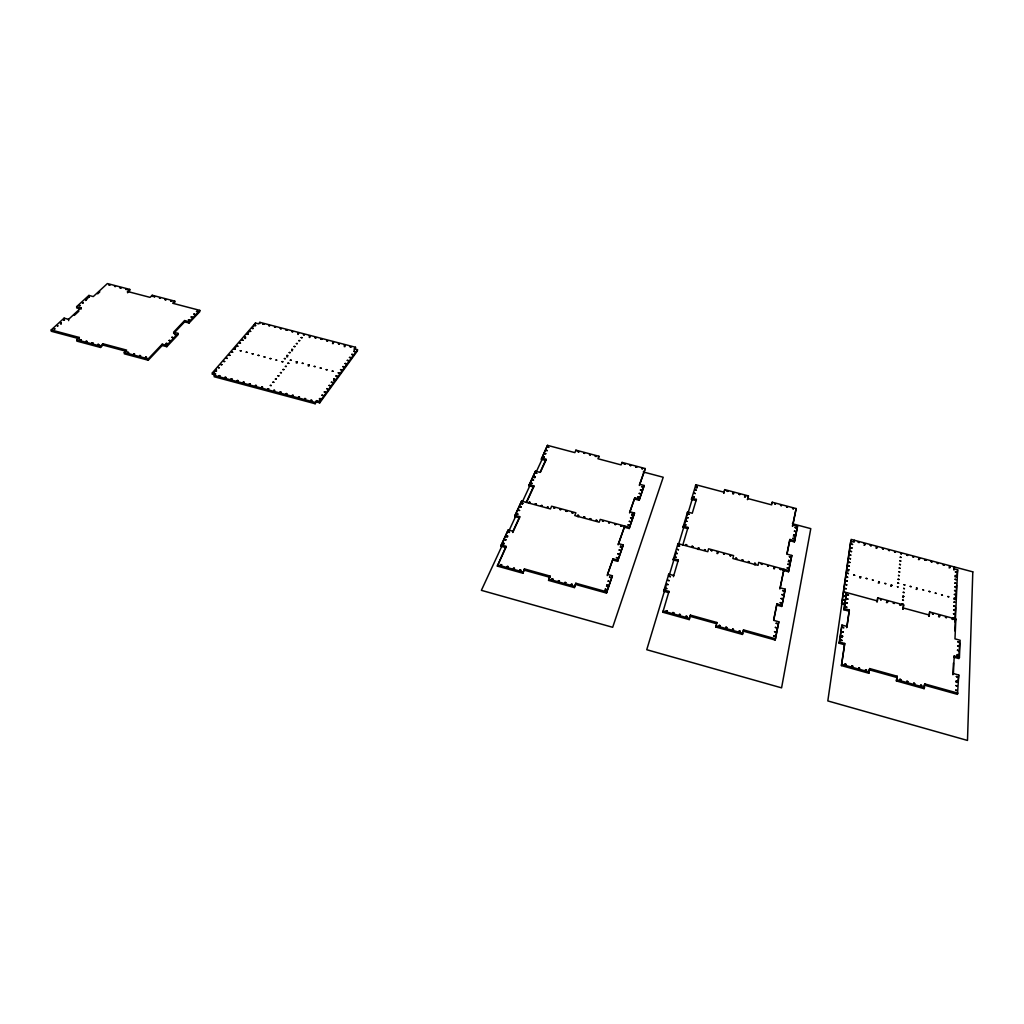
<?xml version="1.0" encoding="UTF-8"?>
<svg xmlns="http://www.w3.org/2000/svg" width="1024" height="1024" viewBox="0 0 1024 1024"><rect width="100%" height="100%" fill="white"/><g stroke="black" fill="none" stroke-linecap="round" stroke-linejoin="round"><path stroke-width="1.5" d="M173.568 333.504L184.627 321.843L189.082 323.008L189.094 321.728L199.808 310.362L172.685 303.27L174.784 301.133L152.218 295.245L150.054 297.37L127.539 291.494L127.578 292.762L129.779 290.662L129.754 289.395L107.392 283.558L93.261 296.576L88.896 295.424L76.659 306.624L76.723 307.93L79.68 308.698M199.808 310.362L199.808 311.629L189.082 323.008M215.59 375.014L212.365 374.144L212.378 372.838L255.462 323.046L258.534 323.853L259.853 322.33L355.507 347.264L355.405 348.531M212.378 372.838L215.616 373.696L214.118 376.717L315.149 403.738L316.531 400.653L319.834 401.536L357.491 349.67L354.355 348.851L354.253 350.118M255.462 323.046L253.376 326.694M259.802 323.597L259.853 322.33M957.978 682.266L958.733 675.021L953.421 673.549L954.202 655.949L959.437 657.395L958.938 658.573L953.715 657.139L954.202 655.949M959.002 657.024L959.578 642.995M957.99 693.184L924.826 683.93L924.339 685.133L957.491 694.374L958.733 675.021M959.437 657.395L960.128 640.269L954.97 638.848L955.853 619.072L929.69 611.968L929.011 616.269L929.69 611.968M954.867 621.888L955.52 607.552M955.878 599.59L956.531 585.242M956.902 577.28L957.632 569.779L954.355 568.909L954.458 566.963L953.907 570.035L954.355 568.909M953.446 663.002L952.922 674.739L953.421 673.549M954.893 630.899L957.632 569.779M315.149 403.738L316.531 400.653M316.454 401.971L319.744 402.842L319.834 401.536M903.654 604.89L902.925 609.178L903.654 604.89L877.734 597.85L876.966 602.112L877.389 600.934L846.554 592.55L844.288 608.576L849.331 609.958L846.656 627.661L847.066 626.47L841.946 625.062L839.539 642.022L844.736 643.469L841.434 665.6L868.838 673.254L869.683 668.57L897.178 676.237L896.397 680.934L924.096 688.666L924.339 685.133M924.096 688.666L924.826 683.93M577.498 516.595L578.406 516.634M357.491 349.67L357.389 350.938L319.744 402.842M896.397 680.934L897.178 676.237M868.838 673.254L869.683 668.57M877.389 600.934L877.734 597.85M841.434 665.6L844.736 643.469M847.066 626.47L849.331 609.958M844.314 644.659L839.117 643.226L841.946 625.062M848.922 611.136L843.878 609.766L846.554 592.55M844.992 604.787L841.6 603.853L841.997 602.701L845.389 603.622L844.698 606.886L845.094 605.734M841.6 603.853L850.496 542.413L850.88 541.286L854.093 542.144L854.349 540.262L853.965 541.389M618.458 543.616L624.73 526.042L618.189 544.819L618.458 543.616L623.27 544.934L617.92 560.141L613.03 558.797L607.462 574.4L612.403 575.77L606.746 591.846L575.834 583.245L574.387 587.584L548.57 580.39L550.067 576.077L524.442 568.934L522.893 573.235L497.344 566.106L506.048 546.355L501.197 545.011L501.005 546.227L505.856 547.571L506.048 546.355M519.706 516.634L519.501 517.837L514.778 516.544L514.982 515.341L519.706 516.634L512.973 531.29L508.186 529.971L501.005 546.227M512.973 531.29L512.768 532.493L519.501 517.837M541.555 458.099L546.035 459.302L545.83 460.467L541.35 459.264L547.482 445.35L574.874 452.621L575.936 450.163L598.938 456.269L597.939 458.739L621.107 464.896L622.054 462.4L645.274 468.557L639.398 485.44L639.654 484.275L644.224 485.504L639.437 499.072L634.816 497.83L629.581 512.934L629.837 511.757L634.534 513.024L629.478 527.334L600.256 519.398L599.181 522.189L574.758 515.558L575.885 512.794L551.629 506.214L550.451 508.954L521.587 501.107L514.778 516.544M529.242 484.608L533.837 485.85L533.632 487.04L529.05 485.798L529.242 484.608L535.488 471.181L540.019 472.397L546.035 459.302M535.488 471.181L529.05 485.798M522.893 573.235L524.442 568.934M547.482 445.35L541.35 459.264M548.57 580.39L550.067 576.077M575.706 451.328L575.936 450.163M775.091 640L775.475 638.797L743.526 629.901L743.168 631.117L775.091 640L778.816 621.786L773.696 620.365L777.011 603.866L782.054 605.248L781.683 606.438L776.64 605.056L777.011 603.866M781.683 606.438L785.216 589.184L780.237 587.827L783.962 569.254L779.866 589.005M782.464 570.125L788.493 571.763L791.821 555.456L786.995 554.15L789.952 539.456L794.714 540.736L794.355 541.901L789.594 540.621L789.952 539.456M794.355 541.901L797.53 526.4L792.819 525.146L796.147 508.557L772.237 502.221L771.904 503.373M775.475 638.797L778.816 621.786M782.054 605.248L785.216 589.184M788.493 571.763L791.821 555.456M794.714 540.736L797.53 526.4M598.707 457.421L598.938 456.269M773.619 620.07L776.64 605.056M786.931 553.856L789.594 540.621M574.387 587.584L575.834 583.245M621.811 463.552L622.054 462.4M607.194 575.603L613.03 558.797M575.578 584.461L606.477 593.062L606.746 591.846M612.403 575.77L606.477 593.062M612.762 560L617.651 561.331L617.92 560.141M623.27 544.934L617.651 561.331M624.602 527.27L629.21 528.525L629.478 527.334M689.216 619.597L689.549 618.381L663.13 611.021L662.822 612.237L689.216 619.597L690.432 615.13L716.915 622.502L715.75 626.995L742.426 634.432L743.526 629.901M772.237 502.221L771.648 504.858L747.789 498.522L747.469 499.674L748.442 495.91L724.749 489.626L723.725 493.363L724.045 492.211L695.846 484.723L691.469 499.341L696.09 500.582L696.384 499.418L691.763 498.189L691.469 499.341M634.534 513.024L629.21 528.525M634.547 499.008L639.181 500.25L639.437 499.072M644.224 485.504L639.181 500.25M663.667 591.232L663.962 590.016L668.979 591.411L668.672 592.614L663.667 591.232L668.787 574.118L673.715 575.475M668.48 575.309L668.787 574.118M673.165 559.846L673.459 558.643L678.336 559.974L678.042 561.178L673.165 559.846L678.016 543.603L707.776 551.693L708.57 548.8L733.581 555.584L732.851 558.502L758.054 565.338L758.707 562.406L788.864 570.586M677.722 544.794L678.016 543.603M682.995 527.347L683.29 526.17L688.026 527.45L687.731 528.627L682.995 527.347L687.59 512L692.262 513.254L696.384 499.418M687.296 513.165L687.59 512M695.552 485.888L695.846 484.723M690.432 615.13L690.112 616.346L716.57 623.706L716.915 622.502M724.442 490.778L724.749 489.626M748.122 497.062L748.442 495.91M715.75 626.995L716.096 625.779L742.784 633.216L742.426 634.432M662.822 612.237L668.979 591.411M673.421 576.678L678.336 559.974M682.829 544.909L688.026 527.45M666.099 585.651L646.746 649.715L781.581 687.859L810.79 528.64L792.397 523.738M668.864 576.499L676.237 552.09M678.08 545.997L686.374 518.541M687.296 515.482L692.826 497.178M796.147 508.557L792.461 526.31L792.819 525.146M333.568 380.454L334.387 380.672M344.192 346.637L345.062 346.598M332.493 343.59L333.376 343.539M843.878 609.766L844.288 608.576M839.117 643.226L839.539 642.022M629.837 511.757L634.816 497.83M639.654 484.275L645.274 468.557M286.733 356.877L287.642 356.813M955.379 620.25L955.853 619.072M244.173 383.59L243.238 383.45M918.426 559.578L919.194 559.59M916.045 589.325L916.915 589.338M886.426 602.598L887.258 602.611M526.246 502.374L533.837 485.85M497.344 566.106L505.856 547.571M527.309 500.813L533.632 487.04M540.416 472.269L545.83 460.467M501.197 545.011L508.186 529.971M514.982 515.341L521.587 501.107M503.578 542.438L481.382 590.336L612.672 627.302L663.219 477.261L643.238 471.949M508.954 530.829L515.674 516.314M522.394 501.798L531.136 482.931M535.846 472.768L541.901 459.712M890.675 586.253L891.469 586.266M788.224 561.677L789.043 561.69M793.344 536.026L794.214 536.051M716.89 553.498L717.798 553.536M744.499 497.152L745.357 497.19M354.355 348.851L355.507 347.264M551.757 580.083L552.64 580.096M506.598 537.101L507.456 537.126M529.05 503.334L529.766 503.258M212.365 374.144L216.461 369.408M233.894 349.235L235.942 346.867M247.219 333.811L249.28 331.443M534.106 477.658L534.912 477.683M77.85 338.368L51.277 331.264L51.2 329.946L79.258 337.446L76.787 339.789L76.851 341.12L100.531 347.456L100.48 346.125L102.886 343.757L126.643 350.106L124.288 352.499L124.326 353.818L148.237 360.218L162.214 345.485L166.784 346.701L166.771 345.395L178.074 333.402L173.568 332.211L184.627 320.55L189.094 321.728M166.784 346.701L178.086 334.694L178.074 333.402M148.237 360.218L148.224 358.899L162.202 344.179L166.771 345.395M100.531 347.456L102.938 345.075L102.886 343.757M127.539 291.494L129.754 289.395M68.646 320.627L68.582 319.322L81.088 307.789L76.659 306.624M74.33 315.379L78.874 311.194M97.664 293.85L99.827 291.853M51.2 329.946L64.102 318.131L68.582 319.322M85.555 299.814C86.976 298.778 83.251 303.642 88.947 296.717L88.896 295.424M319.437 399.834L320.333 399.859M293.158 396.8L292.378 396.864M262.362 388.672L261.67 388.646M309.235 337.434L309.978 337.382M296.243 362.982L297.114 363.021M231.949 380.429L231.04 380.403M291.61 350.72L292.467 350.758M244.659 338.394L245.517 338.432M128.448 353.984L127.629 353.766M952.832 618.854L953.613 618.97M938.509 616.653L939.43 617.011M851.405 667.021L852.237 667.136M844.57 665.114L845.235 665.114M954.829 576.653L955.699 576.986M875.994 548.147L876.813 548.365M732.25 630.246L732.928 630.246M680.038 615.949L679.36 615.949M605.056 590.31L605.734 590.31M606.49 586.266L607.168 586.266M620.288 547.341L620.941 547.341M732.685 493.824L733.491 494.042M500.621 565.722L501.299 565.722M638.438 498.368L637.824 498.202M521.818 504.294L522.458 504.307M308.275 366.054L308.941 366.08M297.728 334.336L298.381 334.349M166.31 344.576L166.989 344.602M188.582 320.986L189.248 321.011M60.621 324.07L61.312 324.096M921.05 686.822L920.243 686.221L921.216 686.618M865.882 671.424L865.165 671.219M956.89 655.59L957.696 655.923M902.618 597.146L903.398 597.555M953.869 599.219L954.624 599.514M859.699 577.69L860.454 578.086M673.306 614.182L672.614 613.632L673.51 613.888M773.619 568.589L774.362 568.896M86.502 342.925L86.938 342.502M955.942 682.086L956.582 682.458M913.946 684.915L913.306 684.544M102.938 345.075L126.682 351.424M214.144 375.411L315.238 402.432M76.787 339.789L100.48 346.125M124.288 352.499L148.224 358.899M903.373 608L929.472 615.104M524.224 570.163L549.837 577.293M497.536 564.89L523.11 572.006M548.8 579.174L574.63 586.368M869.235 669.773L896.717 677.44M841.869 664.397L869.299 672.051M896.87 679.744L924.582 687.475M139.84 357.21L140.531 356.902M949.85 567.859L949.005 567.834M863.974 545.229L864.755 545.254M878.221 583.002L879.117 583.13M848.525 570.893L847.654 570.867M841.434 637.414L842.304 637.427M754.406 564.762L755.238 564.774M697.05 487.987L696.192 487.949M698.829 549.338L697.997 549.44M739.827 632.358L738.867 632.346M632.474 515.546L631.642 515.622M64.102 318.131L64.179 319.437M79.258 337.446L79.322 338.765M81.088 307.789L81.152 309.094M152.218 295.245L152.23 296.525M162.202 344.179L162.214 345.485M174.784 301.133L174.784 302.413M184.627 320.55L184.627 321.843M642.496 486.771L641.626 486.643L642.496 486.771M641.306 490.138L640.435 490.01L641.306 490.138M641.638 468.531L642.483 468.762L641.638 468.531M638.899 496.947L638.016 496.819L638.899 496.947M639.232 493.402L640.102 493.632L639.232 493.402M635.814 466.995L636.672 467.213L635.814 466.995M632.73 514.368L631.846 514.227L632.73 514.368M631.475 517.914L630.579 517.786L631.475 517.914M628.941 525.094L628.032 524.954L628.941 525.094M629.312 521.357L630.208 521.6L629.312 521.357M630.861 465.587L630.003 465.446L630.861 465.587M625.062 464.038L624.205 463.91L625.062 464.038M972.8 571.853L967.488 740.442L827.814 700.928L851.149 539.405L972.8 571.853M620.493 546.227L621.402 546.483L620.493 546.227M621.773 526.195L620.864 526.054L621.773 526.195M618.739 553.946L617.805 553.805L618.739 553.946M619.149 550.003L620.07 550.259L619.149 550.003M616.448 557.619L617.382 557.875L616.525 557.53M615.642 524.531L614.733 524.39L615.642 524.531M609.523 577.139L610.47 577.408L609.6 577.05M607.642 585.293L606.694 585.152L607.642 585.293M608.115 581.133L609.062 581.389L608.115 581.133M605.261 589.197L606.208 589.453L605.325 589.094M608.614 522.726L609.51 522.97L608.678 522.637M602.496 521.075L603.392 521.318L602.496 521.075M596.954 520.41L596.045 520.269L596.954 520.41M595.29 456.243L596.134 456.461L595.29 456.243M589.939 518.618L590.835 518.861L589.939 518.618M590.374 454.848L589.53 454.707L590.374 454.848M584.742 517.094L583.834 516.954L584.742 517.094M578.65 515.443L577.741 515.302L578.65 515.443M583.77 453.184L584.614 453.414L583.834 453.107M572.301 584.397L571.341 584.256L572.301 584.397M578.022 451.661L578.854 451.878L578.022 451.661M565.837 582.605L564.877 582.451L565.837 582.605M572.006 512.794L572.902 513.037L572.006 512.794M565.939 511.142L566.822 511.386L565.939 511.142M558.426 580.659L559.373 580.928L558.426 580.659M560.768 509.632L559.872 509.504L560.768 509.632M551.987 578.867L552.934 579.123L551.987 578.867M553.805 507.853L554.701 508.096L553.805 507.853M547.379 507.059L548.275 507.302L547.379 507.059M542.234 505.562L541.325 505.523L542.234 505.562M548.71 447.347L547.853 447.219L548.71 447.347M545.766 453.709L544.896 453.67L545.766 453.709M546.394 450.394L547.226 450.611L546.394 450.394M544.282 456.922L543.411 456.883L544.282 456.922M535.296 503.782L536.179 504.013L535.296 503.782M536.717 473.28L535.846 473.152L536.717 473.28M534.298 476.48L535.168 476.723L534.298 476.48M529.254 502.144L530.138 502.374L529.331 502.054M532.058 483.354L531.187 483.226L532.058 483.354M532.749 479.846L533.619 480.077L532.826 479.757M519.898 569.933L520.832 570.189L519.898 569.933M521.933 503.181L522.829 503.424L521.933 503.181M514.458 568.294L513.485 568.269L514.458 568.294M519.552 510.426L518.643 510.387L519.552 510.426M520.294 506.726L521.19 506.97L520.294 506.726M516.992 513.869L517.888 514.112L516.992 513.869M508.07 566.515L507.098 566.49L508.07 566.515M508.518 532.16L509.427 532.416L508.518 532.16M505.984 539.802L505.037 539.763L505.984 539.802M506.79 535.898L507.699 536.141L506.79 535.898M503.296 543.437L504.218 543.693L503.296 543.437M500.736 564.595L501.67 564.851L500.736 564.595M332.237 371.162L333.146 371.302L332.237 371.162M352.589 354.483L351.667 354.432L352.589 354.483M353.882 351.347L354.778 351.488L353.882 351.347M350.4 357.504L349.478 357.453L350.4 357.504M345.958 363.597L345.024 363.546L345.958 363.597M347.29 360.397L348.186 360.538L347.29 360.397M327.142 369.715L326.195 369.677L327.142 369.715M343.718 366.682L342.784 366.63L343.718 366.682M350.17 346.816L351.053 346.944L350.17 346.816M339.2 372.902L338.253 372.851L339.2 372.902M340.557 369.638L341.466 369.779L340.557 369.638M336.909 376.038L335.962 376L336.909 376.038M333.683 379.072L334.605 379.213L333.786 378.995M345.19 345.421L344.307 345.28L345.19 345.421M321.139 368.141L320.23 368L321.139 368.141M329.958 385.6L329.037 385.459L329.958 385.6M331.366 382.259L332.288 382.4L331.366 382.259M326.682 388.698L327.603 388.838L326.771 388.608M322.854 395.366L321.92 395.226L322.854 395.366M324.314 391.949L325.235 392.09L324.314 391.949M338.458 343.757L339.341 343.898L338.458 343.757M320.461 398.656L319.488 398.618L320.461 398.656M314.24 366.426L315.149 366.554L314.24 366.426M333.504 342.374L332.621 342.234L333.504 342.374M309.158 364.979L308.224 364.941L309.158 364.979M311.795 400.346L310.822 400.294L311.795 400.346M327.667 340.851L326.746 340.8L327.667 340.851M302.272 363.264L303.181 363.405L302.272 363.264M304.666 398.541L305.613 398.694L304.666 398.541M297.216 361.83L296.269 361.792L297.216 361.83M320.947 339.187L321.83 339.328L320.947 339.187M955.763 690.112L956.698 690.624L955.878 690.022M298.496 396.89L299.43 397.043L298.496 396.89M957.12 681.395L956.109 681.114L957.12 681.395M955.955 685.542L956.89 686.054L955.955 685.542M956.339 676.506L957.261 677.005L956.339 676.506M299.699 340.646L298.778 340.608L299.699 340.646M301.158 337.574L302.042 337.715L301.158 337.574M316.006 337.805L315.098 337.766L316.006 337.805M297.331 343.603L296.41 343.565L297.331 343.603M291.251 360.256L290.304 360.218L291.251 360.256M293.274 395.392L292.288 395.341L293.274 395.392M286.362 366.438L285.402 366.4L286.362 366.438M292.57 349.581L291.674 349.44L292.57 349.581M287.898 363.2L288.819 363.341L287.898 363.2M294.067 346.445L294.963 346.586L294.067 346.445M958.221 654.861L957.235 654.592L958.221 654.861M283.891 369.574L282.931 369.536L283.891 369.574M290.163 352.589L289.229 352.55L290.163 352.589M958.579 646.272L957.632 645.901L958.579 646.272M957.453 650.176L958.362 650.662L957.453 650.176M280.474 372.582L281.395 372.723L280.474 372.582M286.835 355.494L287.731 355.622L286.835 355.494M309.312 336.154L310.195 336.294L309.312 336.154M958.758 642.022L957.773 641.754L958.758 642.022M276.365 379.085L275.405 379.046L276.365 379.085M282.842 361.766L281.933 361.626L282.842 361.766M284.39 358.554L285.299 358.682L284.39 358.554M277.965 375.757L278.886 375.885L277.965 375.757M286.17 393.6L287.104 393.741L286.272 393.523M273.83 382.298L272.858 382.259L273.83 382.298M270.336 385.395L271.27 385.536L270.336 385.395M304.384 334.784L303.475 334.733L304.384 334.784M280.96 392.102L279.974 392.051L280.96 392.102M275.955 360.051L276.877 360.179L276.07 359.974M954.202 618.061L953.267 617.805L954.202 618.061M298.586 333.261L297.664 333.222L298.586 333.261M952.09 619.034L952.973 619.507L952.192 618.97M954.381 614.093L953.485 613.747L954.381 614.093M270.912 358.618L269.965 358.566L270.912 358.618M273.869 390.31L274.816 390.464L273.971 390.234M954.752 606.246L953.818 605.99L954.752 606.246M953.677 609.805L954.534 610.253L953.677 609.805M921.702 685.427L920.691 685.146L921.702 685.427M954.931 602.355L953.997 602.099L954.931 602.355M955.29 594.662L954.368 594.406L955.29 594.662M946.445 617.613L945.485 617.357L946.445 617.613M954.214 598.157L955.072 598.592L954.214 598.157M268.672 388.826L267.699 388.774L268.672 388.826M291.904 331.622L292.787 331.75L291.904 331.622M954.573 590.515L955.418 590.95L954.573 590.515M264.051 356.902L264.96 357.043L264.051 356.902M955.814 583.309L954.893 583.066L955.814 583.309M954.752 586.726L955.597 587.162L954.752 586.726M956.147 575.859L955.277 575.526L956.147 575.859M955.11 579.238L955.942 579.661L955.11 579.238M913.805 683.098L914.726 683.61L913.805 683.098M287.002 330.24L286.118 330.112L287.002 330.24M938.982 615.475L939.866 615.936L938.982 615.475M956.326 572.173L955.418 571.942L956.326 572.173M261.606 387.034L262.541 387.187L261.606 387.034M258.099 355.328L259.021 355.469L258.099 355.328M907.853 681.562L906.829 681.28L907.853 681.562M933.363 614.067L932.403 613.798L933.363 614.067M280.333 328.602L281.216 328.742L280.333 328.602M950.31 566.848L949.414 566.605L950.31 566.848M253.082 353.907L252.173 353.766L253.082 353.907M255.488 385.408L256.422 385.549L255.488 385.408M899.968 679.232L900.89 679.744L899.968 679.232M275.443 327.232L274.56 327.091L275.443 327.232M944.192 565.21L943.283 564.966L944.192 565.21M948.762 596.787L947.84 596.531L948.762 596.787M250.317 383.91L249.331 383.859L250.317 383.91M246.234 352.205L247.142 352.333L246.234 352.205M268.787 325.594L269.67 325.722L268.787 325.594M937.203 563.251L938.022 563.661L937.306 563.187M941.594 594.739L942.426 595.187L941.594 594.739M241.216 350.771L240.269 350.733L241.216 350.771M243.264 382.131L244.211 382.285L243.264 382.131M263.91 324.224L262.989 324.173L263.91 324.224M931.955 561.946L931.098 561.613L931.955 561.946M936.192 593.395L935.27 593.139L936.192 593.395M238.106 380.646L237.171 380.506L238.106 380.646M925.837 560.32L924.941 560.077L925.837 560.32M929.907 591.693L929.024 591.347L929.907 591.693M255.629 325.594L254.746 325.466L255.629 325.594M231.078 378.88L232.013 379.021L231.078 378.88M253.146 328.474L252.224 328.422L253.146 328.474M248.115 334.298L247.194 334.246L248.115 334.298M249.754 331.238L250.637 331.379L249.754 331.238M899.866 604.851L900.736 605.312L899.866 604.851M245.581 337.242L244.646 337.19L245.581 337.242M918.886 558.362L919.706 558.771L918.886 558.362M922.765 589.658L923.597 590.106L922.765 589.658M240.461 343.181L239.552 343.04L240.461 343.181M242.138 340.058L243.034 340.198L242.138 340.058M225.933 377.395L224.96 377.344L225.933 377.395M866.496 670.029L865.498 669.747L866.496 670.029M237.875 346.176L236.928 346.138L237.875 346.176M894.285 603.443L893.338 603.187L894.285 603.443M232.64 352.243L231.693 352.192L232.64 352.243M234.355 349.069L235.264 349.197L234.355 349.069M912.794 556.736L913.651 557.056L912.794 556.736M916.506 587.968L917.325 588.416L916.506 587.968M230.003 355.302L229.043 355.251L230.003 355.302M224.666 361.485L223.706 361.446L224.666 361.485M226.419 358.246L227.341 358.387L226.419 358.246M218.918 375.629L219.853 375.77L218.918 375.629M858.688 667.725L859.584 668.224L858.688 667.725M221.965 364.621L221.03 364.672L221.965 364.621M907.558 555.43L906.662 555.2L907.558 555.43M886.899 601.331L887.757 601.779L886.899 601.331M903.117 604.186L902.234 603.84L903.117 604.186M911.117 586.637L910.208 586.381L911.117 586.637M216.512 370.931L215.552 370.88L216.512 370.931M218.33 367.616L219.251 367.757L218.33 367.616M903.821 596.416L902.899 596.16L903.821 596.416M902.592 599.936L903.424 600.384L902.592 599.936M852.787 666.202L851.789 665.933L852.787 666.202M904.179 592.563L903.258 592.32L904.179 592.563M880.422 599.565L881.28 600.026L880.538 599.501M901.478 553.818L900.595 553.574L901.478 553.818M904.87 584.947L903.949 584.704L904.87 584.947M903.654 588.403L904.474 588.838L903.757 588.339M845.952 664.294L844.941 664.026L845.952 664.294M897.395 586.701L898.214 587.149L897.498 586.65M894.554 551.872L895.411 552.192L894.554 551.872M898.995 579.494L898.086 579.251L898.995 579.494M897.766 582.925L898.624 583.258L897.766 582.925M898.496 575.424L899.315 575.859L898.598 575.36M892.006 585.357L891.098 585.114L892.006 585.357M900.07 568.358L899.213 568.026L900.07 568.358M898.854 571.712L899.712 572.045L898.854 571.712M888.499 550.246L889.344 550.579L888.499 550.246M900.774 561.05L899.878 560.806L900.774 561.05M899.571 564.352L900.429 564.685L899.571 564.352M901.133 557.427L900.237 557.197L901.133 557.427M842.726 636.237L841.741 635.968L842.726 636.237M841.19 640.128L842.125 640.512L841.19 640.128M885.76 583.68L884.851 583.424L885.76 583.68M843.315 631.987L842.342 631.718L843.315 631.987M883.29 548.954L882.445 548.634L883.29 548.954M842.982 627.405L843.853 627.878L843.11 627.328M877.235 547.341L876.352 547.11L877.235 547.341M878.656 581.645L879.475 582.093L878.771 581.581M847.347 603.11L846.4 602.854L847.347 603.11M845.875 606.797L846.784 607.155L845.875 606.797M847.91 599.104L846.963 598.848L847.91 599.104M871.194 545.728L870.298 545.498L871.194 545.728M844.582 600.384L843.648 600.128L844.582 600.384M847.565 594.765L848.474 595.123L847.565 594.765M872.422 579.968L873.293 580.314L872.422 579.968M844.262 596.122L845.133 596.48L844.262 596.122M846.234 588.749L845.312 588.493L846.234 588.749M844.813 592.243L845.683 592.602L844.813 592.243M847.322 581.107L846.413 580.864L847.322 581.107M845.914 584.576L846.784 584.909L845.914 584.576M867.072 578.624L866.15 578.381L867.072 578.624M847.002 576.998L847.821 577.434L847.117 576.934M864.307 543.795L865.152 544.115L864.307 543.795M848.934 569.856L848.026 569.613L848.934 569.856M847.539 573.248L848.397 573.581L847.539 573.248M849.984 562.483L849.075 562.24L849.984 562.483M848.602 565.824L849.408 566.246L848.717 565.76M860.851 576.947L859.942 576.704L860.851 576.947M197.427 311.386L196.531 311.437L197.427 311.386M849.651 558.49L850.496 558.822L849.651 558.49M858.278 542.182L859.123 542.515L858.278 542.182M192.077 317.056L191.142 317.005L192.077 317.056M193.882 314.074L194.765 314.214L193.984 314.01M851.533 551.59L850.637 551.36L851.533 551.59M850.176 554.867L850.97 555.29L850.278 554.803M188.493 319.77L189.376 319.91L188.493 319.77M852.544 544.448L851.661 544.218L852.544 544.448M851.2 547.686L852.045 548.006L851.2 547.686M854.643 575.27L853.734 575.027L854.643 575.27M175.59 334.49L174.643 334.438L175.59 334.49M169.958 340.467L169.024 340.518L169.958 340.467M171.878 337.331L172.787 337.472L171.878 337.331M167.104 343.488L166.144 343.437L167.104 343.488M145.574 357.146L146.509 357.286L145.574 357.146M774.605 636.288L773.619 636.006L774.605 636.288M171.686 301.158L170.765 301.107L171.686 301.158M774.528 631.629L775.45 632L774.528 631.629M139.597 355.546L140.518 355.686L139.597 355.546M777.126 623.526L776.154 623.258L777.126 623.526M775.373 627.379L776.282 627.75L775.373 627.379M166.042 299.686L165.146 299.725L166.042 299.686M134.541 354.086L133.594 354.138L134.541 354.086M781.197 602.867L780.237 602.611L781.197 602.867M782.784 594.816L781.837 594.547L782.784 594.816M781.094 598.464L781.99 598.822L781.094 598.464M783.578 590.822L782.63 590.566L783.578 590.822M159.514 298.074L160.384 298.214L159.514 298.074M127.654 352.346L128.576 352.499L127.654 352.346M153.882 296.602L154.752 296.742L153.882 296.602M788.762 564.531L787.891 564.186L788.762 564.531M787.136 567.987L787.955 568.435L787.264 567.923M790.246 557.005L789.389 556.659L790.246 557.005M788.646 560.41L789.504 560.755L788.646 560.41M781.056 569.536L780.122 569.293L781.056 569.536M793.882 538.611L793.024 538.278L793.882 538.611M795.302 531.418L794.406 531.174L795.302 531.418M774.733 567.821L773.798 567.565L774.733 567.821M793.741 534.669L794.586 535.002L793.741 534.669M739.277 630.899L740.198 631.283L739.277 630.899M796.006 527.859L795.162 527.539L796.006 527.859M768.41 566.106L767.539 565.76L768.41 566.106M732.595 629.043L733.517 629.427L732.595 629.043M725.939 627.187L726.848 627.558L725.939 627.187M793.408 508.8L792.576 508.48L793.408 508.8M761.229 564.045L762.048 564.493L761.357 563.981M97.907 344.397L98.842 344.538L97.907 344.397M719.283 625.331L720.192 625.715L719.283 625.331M787.418 507.213L786.586 506.893L787.418 507.213M754.714 563.251L755.584 563.597L754.714 563.251M126.643 289.408L125.722 289.357L126.643 289.408M91.994 342.822L92.915 342.963L91.994 342.822M781.44 505.626L780.557 505.382L781.44 505.626M748.416 561.536L749.286 561.882L748.416 561.536M121.037 287.949L120.128 287.898L121.037 287.949M86.989 341.376L86.016 341.325L86.989 341.376M775.462 504.038L774.63 503.718L775.462 504.038M742.131 559.834L742.989 560.179L742.131 559.834M81.075 339.802L80.102 339.75L81.075 339.802M114.573 286.349L115.443 286.49L114.573 286.349M735.846 558.118L736.704 558.464L735.846 558.118M108.992 284.902L109.862 285.03L108.992 284.902M729.792 555.52L730.65 555.853L729.792 555.52M687.027 616.474L686.054 616.205L687.027 616.474M723.533 553.818L724.39 554.163L723.533 553.818M88.474 297.101L89.357 297.229L88.474 297.101M680.422 614.63L679.45 614.362L680.422 614.63M83.277 302.822L82.33 302.758L83.277 302.822M717.274 552.115L718.131 552.461L717.274 552.115M79.309 305.498L80.205 305.638L79.424 305.434M673.83 612.8L672.858 612.531L673.83 612.8M711.027 550.426L711.872 550.758L711.027 550.426M61.338 322.97L60.378 322.918L61.338 322.97M63.629 319.885L64.538 320.026L63.744 319.821M744.858 495.821L745.677 496.141L744.858 495.821M57.203 325.786L58.125 325.926L57.331 325.709M667.238 610.957L666.266 610.688L667.238 610.957M53.965 328.755L54.874 328.896L53.965 328.755M704.538 549.619L705.382 549.965L704.538 549.619M738.931 494.246L739.75 494.566L738.931 494.246M698.291 547.93L699.149 548.275L698.291 547.93M733.005 492.672L733.811 492.992L733.005 492.672M666.778 588.621L665.83 588.352L666.778 588.621M669.171 580.634L668.237 580.365L669.171 580.634M692.058 546.24L692.915 546.573L692.058 546.24M667.098 584.256L667.981 584.614L667.098 584.256M669.491 576.32L670.362 576.678L669.491 576.32M727.078 491.11L727.898 491.418L727.078 491.11M685.837 544.55L686.694 544.883L685.837 544.55M677.312 553.536L676.403 553.293L677.312 553.536M675.315 556.979L676.173 557.325L675.315 556.979M679.578 546.035L678.656 545.792L679.578 546.035M677.594 549.427L678.451 549.773L677.594 549.427M686.989 521.37L686.093 521.126L686.989 521.37M685.082 524.608L685.914 524.941L685.082 524.608M689.114 514.304L688.23 514.061L689.114 514.304M687.219 517.491L688.051 517.824L687.219 517.491M693.491 496.704L694.31 497.024L693.491 496.704M695.526 489.958L696.333 490.266L695.526 489.958M694.515 493.325L695.322 493.632L694.63 493.261M696.538 486.618L697.344 486.925L696.538 486.618"/></g></svg>
